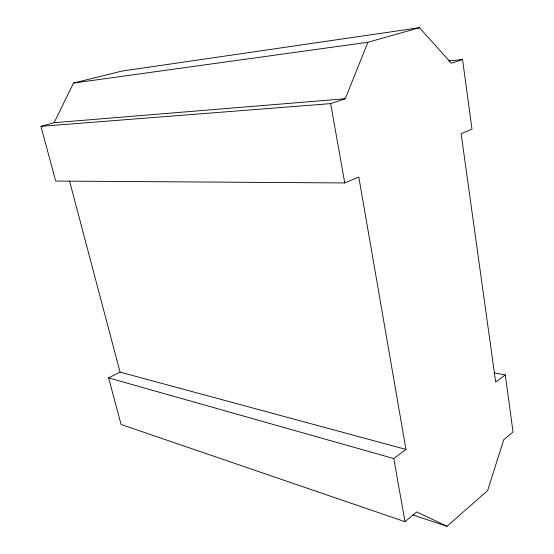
<?xml version="1.0" encoding="UTF-8"?>
<svg xmlns="http://www.w3.org/2000/svg" width="554" height="554" viewBox="0 0 554 554"><rect width="100%" height="100%" fill="white"/><g stroke="black" fill="none" stroke-linecap="round" stroke-linejoin="round"><path stroke-width="0.83" d="M446.94 526.3L416.781 511.91L405.002 521.688L121.091 424.482L108.57 377.876L393.776 458.56L405.964 449.419L358.805 177.003L344.754 182.945L55.677 181.047L40.968 126.319L330.648 103.626L345.26 98.737L367.877 42.27L419.503 27.7L451.344 63.232L462.555 59.472L472.001 129.151L461.143 133.736L495.685 382.121L505.296 374.906L513.032 432.009L503.697 439.758L487.61 490.65L446.94 526.3L412.501 514.832M40.968 126.319L54.119 122.697L73.509 83.058L121.651 71.134L419.503 27.7M108.57 377.876L120.052 372.108L405.964 449.419M73.509 83.058L367.877 42.27M448.809 60.988L462.555 59.472M54.119 122.697L345.26 98.737M494.244 372.932L505.296 374.906M69.555 181.089L120.052 372.108M330.648 103.626L344.754 182.945M393.776 458.56L405.002 521.688"/></g></svg>
